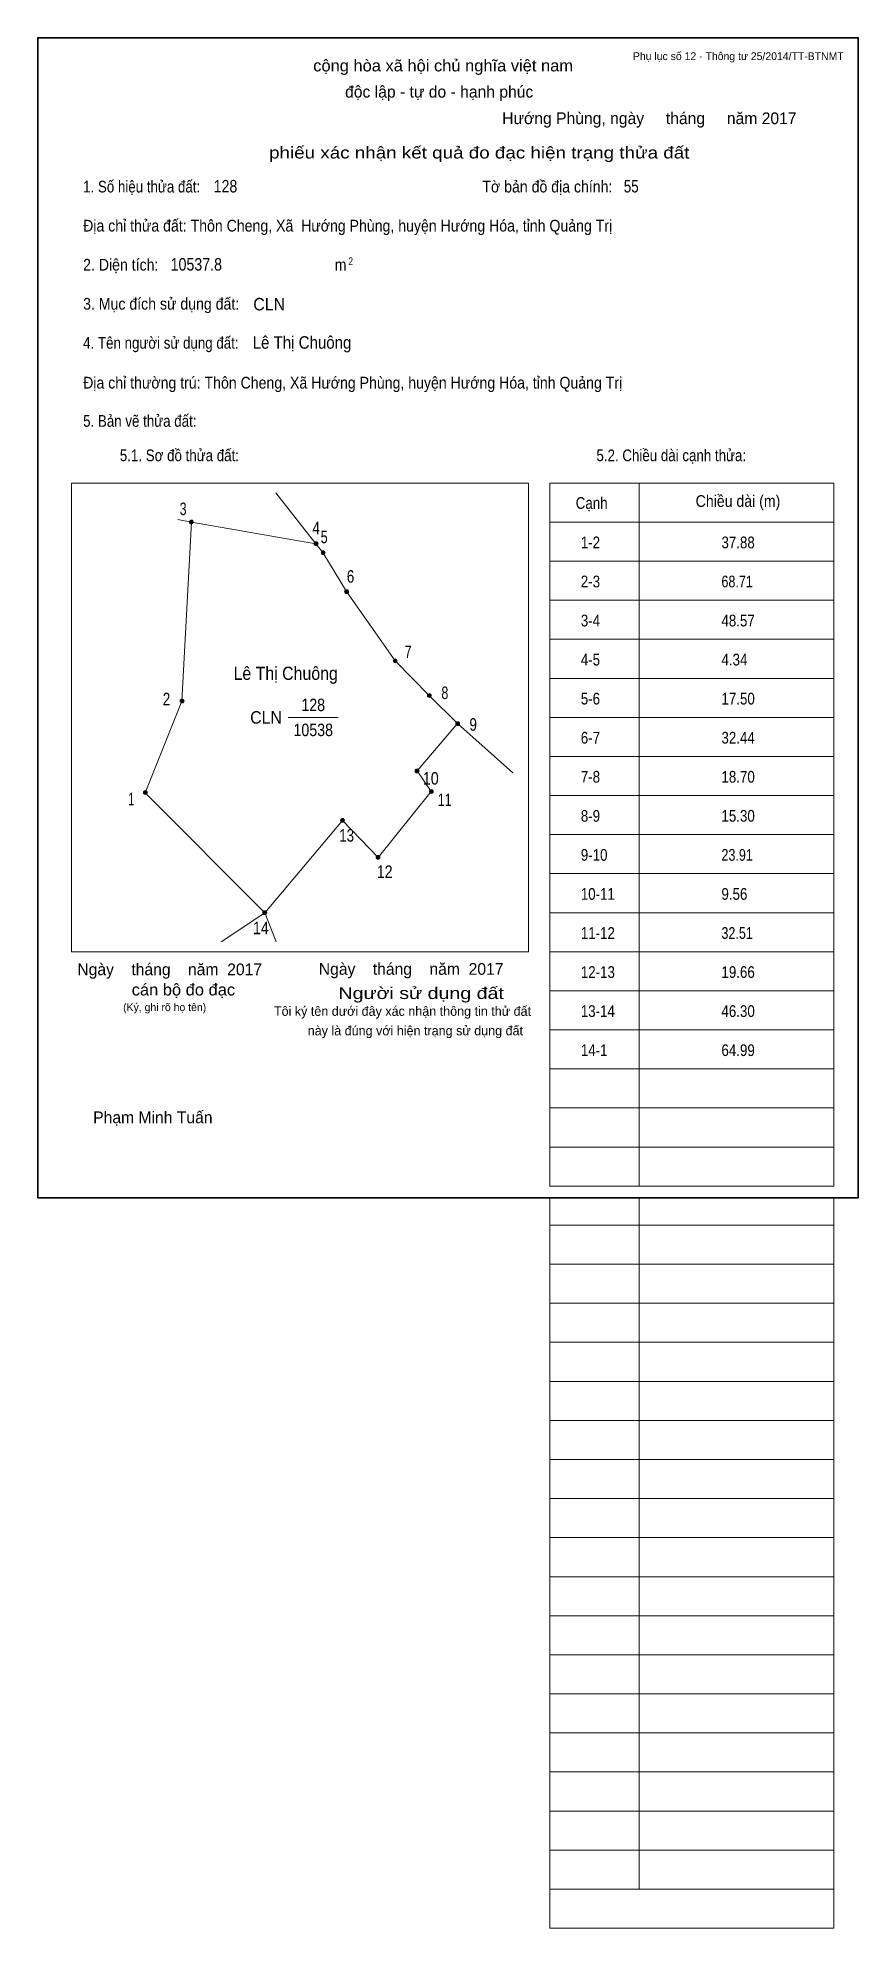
# Model space of a CAD drawing. Header units: centimetres. Extents: x 0 to 21, y -18.7 to 29.7.
import ezdxf
from ezdxf.enums import TextEntityAlignment as Align

# ---------------------------------------------------------------- set-up
doc = ezdxf.new("R2010")
doc.units = ezdxf.units.CM
doc.header["$LTSCALE"] = 0.12
for name, color, linetype in [('2', 7, 'Continuous'), ('30', 7, 'Continuous'), ('34', 7, 'Continuous')]:
    doc.layers.add(name, color=color, linetype=linetype)
for name, color, linetype, lineweight in [('32', 7, 'Continuous', 13), ('33', 7, 'Continuous', 13), ('6', 7, 'Continuous', 13), ('63', 7, 'Continuous', 13)]:
    doc.layers.add(name, color=color, linetype=linetype, lineweight=lineweight)

msp = doc.modelspace()

# ---------------------------------------------------------------- hatches: boundary and pattern name
at = {"layer": '32'}
for points in [[(3.9813, 17.3003, 1), (3.8813, 17.3003, 1)], [(7.1743, 16.7466, 1), (7.0743, 16.7466, 1)], [(7.3551, 16.5204, 1), (7.2551, 16.5204, 1)], [(7.9548, 15.519, 1), (7.8548, 15.519, 1)], [(9.1984, 13.7477, 1), (9.0984, 13.7477, 1)], [(3.7438, 12.7223, 1), (3.6438, 12.7223, 1)], [(10.0751, 12.8604, 1), (9.9751, 12.8604, 1)], [(10.7969, 12.1385, 1), (10.6969, 12.1385, 1)], [(9.7588, 10.9277, 1), (9.6588, 10.9277, 1)], [(2.8037, 10.3766, 1), (2.7037, 10.3766, 1)], [(10.1218, 10.4033, 1), (10.0218, 10.4033, 1)], [(7.8494, 9.6627, 1), (7.7494, 9.6627, 1)], [(8.7581, 8.7167, 1), (8.6581, 8.7167, 1)], [(5.8593, 7.3003, 1), (5.7593, 7.3003, 1)]]:
    msp.add_hatch(color=256, dxfattribs=at).paths.add_polyline_path(points)

# ---------------------------------------------------------------- linework, layer by layer
for centre in [(3.9313, 17.3003), (7.1243, 16.7466), (7.3051, 16.5204), (7.9048, 15.519), (9.1484, 13.7477), (3.6938, 12.7223), (10.0251, 12.8604), (10.7469, 12.1385), (9.7088, 10.9277), (2.7537, 10.3766), (10.0718, 10.4033), (7.7994, 9.6627), (8.7081, 8.7167), (5.8093, 7.3003)]:
    msp.add_circle(centre, 0.05, dxfattribs=at)
at = {"layer": '33'}
msp.add_line((6.41, 12.3), (7.69, 12.3), dxfattribs=at)
at = {"layer": '6'}
for p, q in [((6.09, 18.05), (7.12, 16.74)), ((3.93, 17.3), (3.58, 17.37)), ((7.12, 16.74), (3.93, 17.3)), ((10.74, 12.14), (12.16, 10.88)), ((2.75, 10.37), (5.81, 7.3)), ((8.71, 8.71), (10.07, 10.4)), ((4.69, 6.55), (5.81, 7.3)), ((5.81, 7.3), (6.1, 6.55))]:
    msp.add_line(p, q, dxfattribs=at)
for points in [[(3.93, 17.3), (3.69, 12.72), (2.75, 10.37)], [(7.12, 16.74), (7.3, 16.52), (7.9, 15.52), (9.15, 13.75), (10.02, 12.86), (10.74, 12.14)], [(10.74, 12.14), (9.71, 10.93), (10.07, 10.4)], [(5.81, 7.3), (7.8, 9.66), (8.71, 8.71)]]:
    msp.add_lwpolyline(points, dxfattribs=at)
at = {"layer": '63'}
for p, q in [((0.86, 18.3), (12.56, 18.3)), ((0.86, 6.3), (0.86, 18.3)), ((12.56, 6.3), (12.56, 18.3)), ((13.11, 18.3), (20.38, 18.3)), ((13.11, 0.3), (13.11, 18.3)), ((15.39, 0.3), (15.39, 18.3)), ((20.38, 0.3), (20.38, 18.3)), ((13.11, 17.3), (20.38, 17.3)), ((13.11, 16.3), (20.38, 16.3)), ((13.11, 15.3), (20.38, 15.3)), ((13.11, 14.3), (20.38, 14.3)), ((13.11, 13.3), (20.38, 13.3)), ((13.11, 12.3), (20.38, 12.3)), ((13.11, 11.3), (20.38, 11.3)), ((13.11, 10.3), (20.38, 10.3)), ((13.11, 9.3), (20.38, 9.3)), ((13.11, 8.3), (20.38, 8.3)), ((13.11, 7.3), (20.38, 7.3)), ((0.86, 6.3), (12.56, 6.3)), ((13.11, 6.3), (20.38, 6.3)), ((13.11, 5.3), (20.38, 5.3)), ((13.11, 4.3), (20.38, 4.3)), ((13.11, 3.3), (20.38, 3.3)), ((13.11, 2.3), (20.38, 2.3)), ((13.11, 1.3), (20.38, 1.3)), ((13.11, 0.3), (20.38, 0.3)), ((13.11, -18.7), (13.11, 0)), ((15.39, -17.7), (15.39, 0)), ((20.38, -18.7), (20.38, 0)), ((13.11, -0.7), (20.38, -0.7)), ((13.11, -0.7), (20.38, -0.7)), ((13.11, -1.7), (20.38, -1.7)), ((13.11, -2.7), (20.38, -2.7)), ((13.11, -3.7), (20.38, -3.7)), ((13.11, -4.7), (20.38, -4.7)), ((13.11, -5.7), (20.38, -5.7)), ((13.11, -6.7), (20.38, -6.7)), ((13.11, -7.7), (20.38, -7.7)), ((13.11, -8.7), (20.38, -8.7)), ((13.11, -9.7), (20.38, -9.7)), ((13.11, -10.7), (20.38, -10.7)), ((13.11, -11.7), (20.38, -11.7)), ((13.11, -12.7), (20.38, -12.7)), ((13.11, -13.7), (20.38, -13.7)), ((13.11, -14.7), (20.38, -14.7)), ((13.11, -15.7), (20.38, -15.7)), ((13.11, -16.7), (20.38, -16.7)), ((13.11, -17.7), (20.38, -17.7)), ((13.11, -18.7), (20.38, -18.7))]:
    msp.add_line(p, q, dxfattribs=at)
at = {"layer": '63', "lineweight": 35}
msp.add_lwpolyline([(0, 0), (0, 29.7), (21, 29.7), (21, 0)], close=True, dxfattribs=at)

# ---------------------------------------------------------------- texts
at = {"layer": '2', "width": 0.9}
msp.add_text('Lê Thị Chuông', height=0.3381, dxfattribs=at).set_placement((6.345, 13.26), align=Align.CENTER)
at = {"layer": '30'}
for s, width, p in [('1-2', 0.85, (13.9, 16.63)), ('37.88', 0.85, (17.5, 16.63)), ('2-3', 0.85, (13.9, 15.63)), ('68.71', 0.8, (17.5, 15.63)), ('3-4', 0.85, (13.9, 14.63)), ('48.57', 0.85, (17.5, 14.63)), ('4-5', 0.85, (13.9, 13.63)), ('4.34', 0.85, (17.5, 13.63)), ('5-6', 0.85, (13.9, 12.63)), ('17.50', 0.85, (17.5, 12.63)), ('6-7', 0.85, (13.9, 11.63)), ('32.44', 0.85, (17.5, 11.63)), ('7-8', 0.85, (13.9, 10.63)), ('18.70', 0.85, (17.5, 10.63)), ('8-9', 0.85, (13.9, 9.63)), ('15.30', 0.85, (17.5, 9.63)), ('9-10', 0.85, (13.9, 8.63)), ('23.91', 0.8, (17.5, 8.63)), ('10-11', 0.85, (13.9, 7.63)), ('9.56', 0.85, (17.5, 7.63)), ('11-12', 0.85, (13.9, 6.63)), ('32.51', 0.8, (17.5, 6.63)), ('12-13', 0.85, (13.9, 5.63)), ('19.66', 0.85, (17.5, 5.63)), ('13-14', 0.85, (13.9, 4.63)), ('46.30', 0.85, (17.5, 4.63)), ('14-1', 0.85, (13.9, 3.63)), ('64.99', 0.85, (17.5, 3.63))]:
    msp.add_text(s, height=0.3, dxfattribs=dict(at, width=width)).set_placement(p)
at = {"layer": '32'}
for s, width, p in [('3', 0.75, (3.72, 17.48)), ('4', 0.8, (7.125, 16.99)), ('5', 0.75, (7.33, 16.76)), ('6', 0.8, (8.005, 15.75)), ('7', 0.75, (9.48, 13.82)), ('8', 0.75, (10.42, 12.77)), ('2', 0.8, (3.295, 12.61)), ('9', 0.8, (11.145, 11.96)), ('10', 0.85, (10.06, 10.58)), ('1', 0.65, (2.39, 10.05)), ('11', 0.75, (10.415, 10.03)), ('13', 0.8, (7.905, 9.12)), ('12', 0.85, (8.88, 8.19)), ('14', 0.85, (5.71, 6.75))]:
    msp.add_text(s, height=0.32, dxfattribs=dict(at, width=width)).set_placement(p, align=Align.CENTER)
at = {"layer": '33', "width": 0.95}
for p in [(6.33, 22.72), (6.25, 12.14)]:
    msp.add_text('CLN', height=0.32, dxfattribs=at).set_placement(p, align=Align.RIGHT)
at = {"layer": '33', "width": 0.85}
for s, p in [('128', (7.05, 12.46)), ('10538', (7.05, 11.82))]:
    msp.add_text(s, height=0.32, dxfattribs=at).set_placement(p, align=Align.CENTER)
at = {"layer": '34'}
for s, width, p in [('128', 0.85, (4.5, 25.74)), ('55', 0.8, (15, 25.74)), ('10537.8', 0.85, (3.4, 23.74)), ('Lê Thị Chuông', 0.9, (5.5, 21.74))]:
    msp.add_text(s, height=0.32, dxfattribs=dict(at, width=width)).set_placement(p)
at = {"layer": '63', "width": 1.05}
msp.add_text('cộng hòa xã hội chủ nghĩa việt nam', height=0.3, dxfattribs=at).set_placement((10.375, 28.84), align=Align.CENTER)
at = {"layer": '63'}
for s, height, p in [('Phụ lục số 12 - Thông tư 25/2014/TT-BTNMT', 0.2, (20.63, 29.13)), ('Ngày    tháng    năm  2017', 0.3, (5.74, 5.7)), ('Ngày    tháng    năm  2017', 0.3, (11.92, 5.71)), ('(Ký, ghi rõ họ tên)', 0.2, (4.31, 4.78))]:
    msp.add_text(s, height=height, dxfattribs=at).set_placement(p, align=Align.RIGHT)
for s, height, p in [('độc lập - tự do - hạnh phúc', 0.3, (10.275, 28.17)), ('Hướng Phùng, ngày     tháng     năm 2017', 0.3, (15.655, 27.49)), ('Tôi ký tên dưới đây xác nhận thông tin thử đất', 0.24, (9.335, 4.66)), ('này là đúng với hiện trạng sử dụng đất', 0.24, (9.665, 4.16)), ('Phạm Minh Tuấn', 0.3, (2.945, 1.91))]:
    msp.add_text(s, height=height, dxfattribs=at).set_placement(p, align=Align.CENTER)
for s, width, p in [('phiếu xác nhận kết quả đo đạc hiện trạng thửa đất', 1.2, (16.68, 26.61)), ('cán bộ đo đạc', 1.05, (5.05, 5.18)), ('Người sử dụng đất', 1.25, (11.93, 5.09))]:
    msp.add_text(s, height=0.3, dxfattribs=dict(at, width=width)).set_placement(p, align=Align.RIGHT)
for s, height, width, p in [('1. Số hiệu thửa đất:', 0.3, 0.85, (1.16, 25.74)), ('Tờ bản đồ địa chính:', 0.3, 0.9, (11.38, 25.74)), ('Địa chỉ thửa đất: Thôn Cheng, Xã  Hướng Phùng, huyện Hướng Hóa, tỉnh Quảng Trị', 0.3, 0.9, (1.16, 24.74)), ('2. Diện tích:', 0.3, 0.9, (1.16, 23.74)), ('m', 0.3, 0.9, (7.6, 23.74)), ('2', 0.2, 0.8, (7.95, 23.88)), ('3. Mục đích sử dụng đất:', 0.3, 0.9, (1.16, 22.74)), ('4. Tên người sử dụng đất:', 0.3, 0.85, (1.16, 21.74)), ('Địa chỉ thường trú: Thôn Cheng, Xã Hướng Phùng, huyện Hướng Hóa, tỉnh Quảng Trị', 0.3, 0.9, (1.16, 20.72)), ('5. Bản vẽ thửa đất:', 0.3, 0.85, (1.16, 19.74)), ('5.1. Sơ đồ thửa đất:', 0.3, 0.85, (2.1, 18.86)), ('5.2. Chiều dài cạnh thửa:', 0.3, 0.85, (14.3, 18.86)), ('Cạnh', 0.3, 0.85, (13.77, 17.64)), ('Chiều dài (m)', 0.3, 0.9, (16.84, 17.69))]:
    msp.add_text(s, height=height, dxfattribs=dict(at, width=width)).set_placement(p)

doc.saveas('drawing.dxf')
